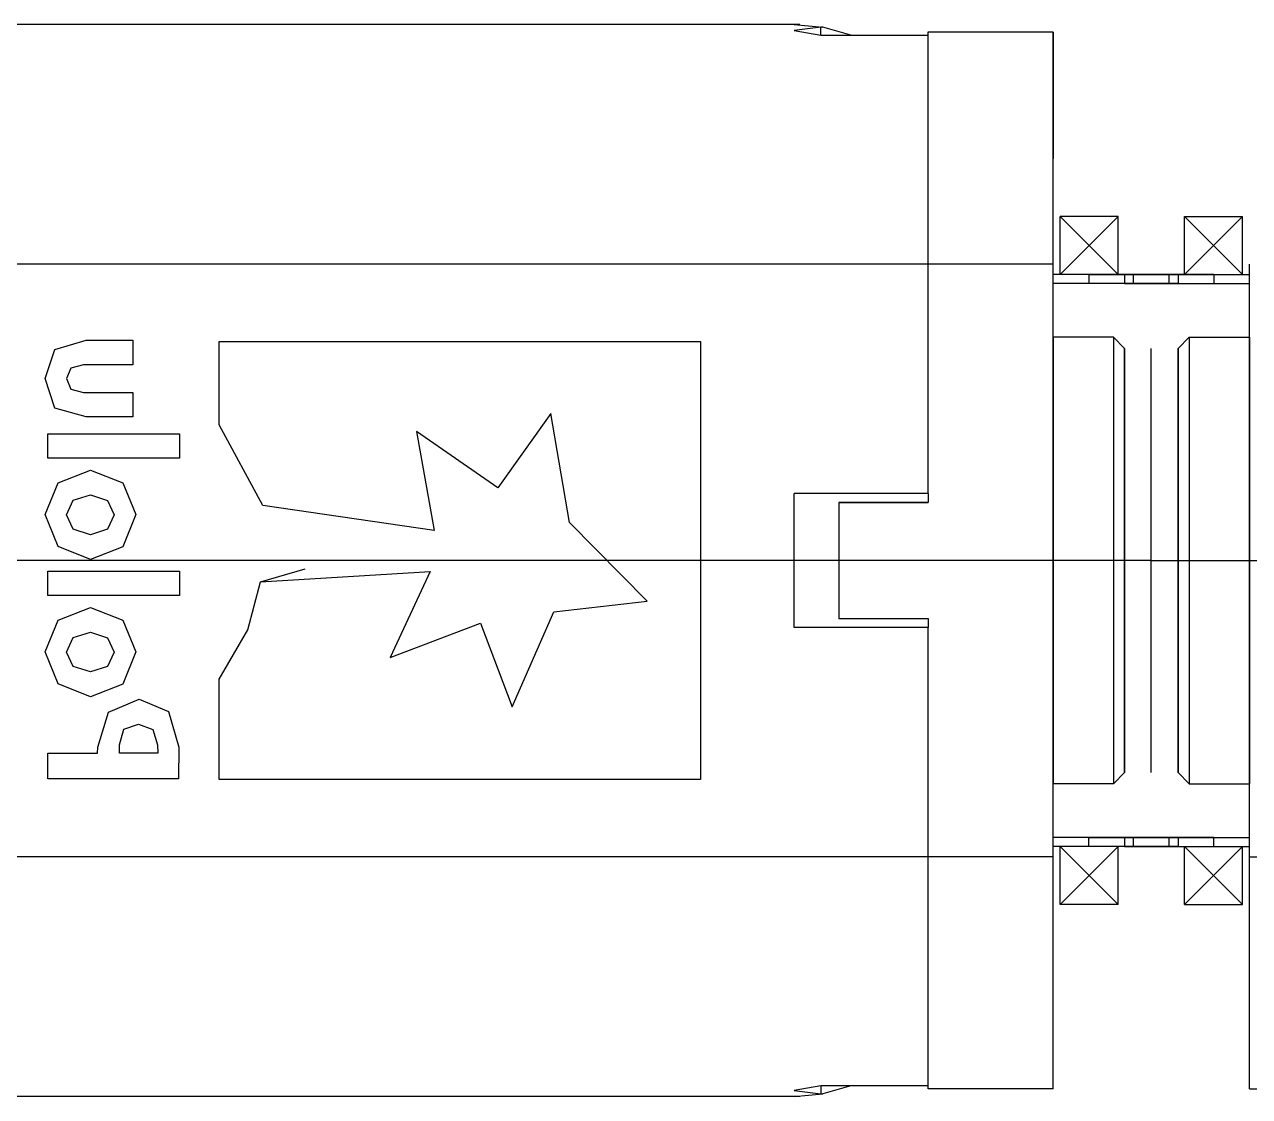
# Model space of a CAD drawing. Extents: x -38 to 38, y -21 to 21.
# Drawn here: x -12.62 to 1.1, y -6 to 6 of the extents above; entities that cross this region are included whole.
import ezdxf

# ---------------------------------------------------------------- set-up
doc = ezdxf.new("R2010")
doc.units = 0
doc.layers.get('0').update_dxf_attribs({"linetype": 'continuous'})

# ---------------------------------------------------------------- blocks, each defined once
blk = doc.blocks.new('SHAPE2DVIEW002')
at = {"color": 0}
for p, q in [((0.372, 3.85), (1.022, 3.85)), ((0.372, 3.2), (0.372, 3.85)), ((1.022, 3.2), (1.022, 3.85)), ((1.1, -3.316), (1.1, 3.316)), ((-0.7, 3.2), (-0.7, 3.1)), ((0.3, 3.2), (1.1, 3.2)), ((0.3, 3.2), (0.3, 3.1)), ((0.372, 3.2), (1.022, 3.2)), ((1.1, 3.1), (1.1, 3.2)), ((0.3, 3.1), (1.1, 3.1)), ((0.425, 2.5), (1.1, 2.5)), ((-0.7, -3.2), (-0.7, -3.1)), ((0.3, -3.1), (1.1, -3.1)), ((0.3, -3.1), (0.3, -3.2)), ((1.1, -3.2), (1.1, -3.1)), ((0.3, -3.2), (1.1, -3.2)), ((0.372, -3.2), (1.022, -3.2)), ((0.372, -3.85), (0.372, -3.2)), ((1.022, -3.85), (1.022, -3.2)), ((1.1, -3.316), (2.5, -3.316)), ((0.372, -3.85), (1.022, -3.85)), ((1.1, -5.915), (1.1, -4.5)), ((1.1, -5.915), (2.5, -5.915))]:
    blk.add_line(p, q, dxfattribs=at)
for points in [[(-0.7, 3.2), (0.3, 3.2)], [(-0.2, 3.1), (-0.2, 3.2)], [(0.3, 3.2), (0.372, 3.2)], [(0.3, 3.1), (-0.7, 3.1)], [(0.425, 2.5), (0.3, 2.375)], [(0.425, 2.5), (0.425, -2.5)], [(1.1, 2.5), (1.1, 0), (1.1, -2.5)], [(0.3, -2.375), (0.3, 2.375), (0.3, -2.375)], [(0.425, -2.5), (0.3, -2.375)], [(0.425, -2.5), (1.1, -2.5)], [(-0.7, -3.1), (0.3, -3.1)], [(-0.2, -3.2), (-0.2, -3.1)], [(0.3, -3.1), (0.8, -3.1)], [(0.3, -3.2), (-0.7, -3.2)], [(1.1, -5.915), (1.1, -3.316)]]:
    blk.add_lwpolyline(points, dxfattribs=at)
blk = doc.blocks.new('MIRROR001')
at = {"color": 0}
for p, q in [((-4, 6), (-16, 6)), ((-3.679, 5.97), (-3.7, 5.97)), ((-3.7, 5.879), (-3.7, 5.97)), ((-1.1, 5.915), (-2.5, 5.915)), ((-1.1, 5.915), (-2.5, 5.915)), ((-1.1, 5.915), (-1.1, 4.5)), ((-3.7, 5.879), (-2.5, 5.879)), ((-1.022, 3.2), (-1.022, 3.85)), ((-0.372, 3.85), (-1.022, 3.85)), ((-0.372, 3.2), (-0.372, 3.85)), ((-2.5, 3.317), (-16, 3.317)), ((-1.1, 3.316), (-2.5, 3.316)), ((-1.1, -3.316), (-1.1, 3.316)), ((-1.1, 3.1), (-1.1, 3.2)), ((-0.3, 3.2), (-1.1, 3.2)), ((-0.372, 3.2), (-1.022, 3.2)), ((-0.3, 3.2), (-0.3, 3.1)), ((0.7, 3.2), (0.7, 3.1)), ((-0.3, 3.1), (-1.1, 3.1)), ((-0.425, 2.5), (-1.1, 2.5)), ((-11.932, 2.465), (-11.406, 2.465)), ((-11.406, 2.465), (-11.406, 2.192)), ((-10.442, 2.452), (-5.05, 2.452)), ((-10.442, 1.517), (-10.442, 2.452)), ((-5.05, 2.452), (-5.05, -2.452)), ((-11.406, 2.192), (-11.961, 2.192)), ((-11.961, 1.881), (-11.406, 1.881)), ((-11.406, 1.881), (-11.406, 1.607)), ((-11.406, 1.607), (-11.932, 1.607)), ((-12.359, 1.418), (-10.886, 1.418)), ((-12.359, 1.144), (-12.359, 1.418)), ((-12.359, 1.144), (-12.359, 1.418)), ((-10.886, 1.418), (-10.886, 1.144)), ((-10.886, 1.144), (-12.359, 1.144)), ((-10.886, 1.144), (-12.359, 1.144)), ((-2.5, 0.75), (-4, 0.75)), ((-4, -0.75), (-4, 0.75)), ((-4, -0.75), (-4, 0.75)), ((-2.5, 0.75), (-2.5, 0.65)), ((-3.5, 0.65), (-2.5, 0.65)), ((-3.5, 0.65), (-3.5, -0.65)), ((-2.5, 0.65), (-3.5, 0.65)), ((-12.359, -0.119), (-10.886, -0.119)), ((-12.359, -0.393), (-12.359, -0.119)), ((-12.359, -0.393), (-12.359, -0.119)), ((-10.886, -0.119), (-10.886, -0.393)), ((-10.886, -0.393), (-12.359, -0.393)), ((-10.886, -0.393), (-12.359, -0.393)), ((-3.5, -0.65), (-2.5, -0.65)), ((-2.5, -0.65), (-2.5, -0.75)), ((-2.5, -0.75), (-4, -0.75)), ((-2.5, -0.75), (-4, -0.75)), ((-10.442, -2.452), (-10.442, -1.33)), ((-12.359, -2.158), (-11.804, -2.158)), ((-12.359, -2.445), (-12.359, -2.158)), ((-11.804, -2.158), (-11.8, -2.088)), ((-11.557, -2.158), (-11.558, -2.065)), ((-11.129, -2.158), (-11.557, -2.158)), ((-11.13, -2.065), (-11.129, -2.158)), ((-10.892, -2.088), (-10.896, -2.445)), ((-10.896, -2.445), (-12.359, -2.445)), ((-1.1, -3.2), (-1.1, -3.1)), ((-0.3, -3.1), (-1.1, -3.1)), ((-0.3, -3.1), (-0.3, -3.2)), ((0.7, -3.2), (0.7, -3.1)), ((-0.3, -3.2), (-1.1, -3.2)), ((-1.022, -3.85), (-1.022, -3.2)), ((-0.372, -3.2), (-1.022, -3.2)), ((-0.372, -3.85), (-0.372, -3.2)), ((-2.5, -3.317), (-16, -3.317)), ((-1.1, -3.316), (-2.5, -3.316)), ((-0.372, -3.85), (-1.022, -3.85)), ((-1.1, -5.915), (-1.1, -4.5)), ((-2.5, -5.879), (-3.7, -5.879)), ((-3.7, -5.879), (-3.7, -5.97)), ((-4, -6), (-16, -6)), ((-3.7, -5.97), (-3.679, -5.97)), ((-1.1, -5.915), (-2.5, -5.915))]:
    blk.add_line(p, q, dxfattribs=at)
for points in [[(-3.936, 5.999), (-4, 6)], [(-4, 6), (-3.679, 5.97)], [(-3.7, 5.97), (-4, 5.932)], [(-4, 5.932), (-3.7, 5.879)], [(-3.365, 5.879), (-3.679, 5.97)], [(-2.5, 5.878), (-2.5, 5.917)], [(-1.1, 3.316), (-1.1, 5.915)], [(-2.5, 3.316), (-2.5, 5.878)], [(-2.5, 0.75), (-2.5, 3.316)], [(-0.3, 3.2), (-0.372, 3.2)], [(0.7, 3.2), (-0.3, 3.2)], [(0.2, 3.1), (0.2, 3.2)], [(-0.3, 3.1), (0.7, 3.1)], [(-1.1, 2.5), (-1.1, 0), (-1.1, -2.5)], [(-0.425, 2.5), (-0.425, -2.5)], [(-0.425, 2.5), (-0.3, 2.375)], [(-12.39, 2.037), (-12.28, 2.361)], [(-12.28, 2.361), (-11.932, 2.465)], [(-0.3, -2.375), (-0.3, 2.375), (-0.3, -2.375)], [(-12.101, 2.152), (-12.15, 2.037)], [(-12.101, 2.152), (-12.15, 2.037)], [(-11.961, 2.192), (-12.101, 2.152)], [(-11.961, 2.192), (-12.101, 2.152)], [(-12.283, 1.707), (-12.39, 2.037)], [(-12.283, 1.707), (-12.39, 2.037)], [(-12.15, 2.037), (-12.104, 1.919)], [(-12.104, 1.919), (-11.961, 1.881)], [(-11.932, 1.607), (-12.283, 1.707)], [(-11.932, 1.607), (-12.283, 1.707)], [(-9.951, 0.617), (-10.442, 1.517)], [(-9.951, 0.617), (-10.442, 1.517)], [(-6.727, 1.644), (-7.318, 0.812)], [(-6.727, 1.644), (-7.318, 0.812)], [(-6.517, 0.427), (-6.727, 1.644)], [(-6.517, 0.427), (-6.727, 1.644)], [(-8.231, 1.445), (-8.033, 0.335)], [(-7.318, 0.812), (-8.231, 1.445)], [(-7.318, 0.812), (-8.231, 1.445)], [(-12.244, 0.87), (-11.881, 1.012)], [(-11.881, 1.012), (-11.521, 0.87)], [(-12.39, 0.514), (-12.244, 0.87)], [(-11.521, 0.87), (-11.375, 0.514)], [(-12.076, 0.674), (-11.881, 0.735)], [(-12.076, 0.674), (-11.881, 0.735)], [(-11.881, 0.735), (-11.692, 0.671)], [(-11.881, 0.735), (-11.692, 0.671)], [(-12.15, 0.512), (-12.076, 0.674)], [(-12.15, 0.512), (-12.076, 0.674)], [(-11.692, 0.671), (-11.616, 0.512)], [(-11.692, 0.671), (-11.616, 0.512)], [(-8.033, 0.335), (-9.951, 0.617)], [(-8.033, 0.335), (-9.951, 0.617)], [(-12.244, 0.155), (-12.39, 0.514)], [(-12.244, 0.155), (-12.39, 0.514)], [(-12.075, 0.352), (-12.15, 0.512)], [(-11.616, 0.512), (-11.691, 0.351)], [(-11.375, 0.514), (-11.519, 0.154)], [(-11.375, 0.514), (-11.519, 0.154)], [(-5.647, -0.455), (-6.517, 0.427)], [(-5.647, -0.455), (-6.517, 0.427)], [(-11.881, 0.289), (-12.075, 0.352)], [(-11.691, 0.351), (-11.881, 0.289)], [(-11.881, 0.012), (-12.244, 0.155)], [(-11.881, 0.012), (-12.244, 0.155)], [(-11.519, 0.154), (-11.881, 0.012)], [(-11.519, 0.154), (-11.881, 0.012)], [(-9.978, -0.238), (-9.479, -0.093)], [(-9.978, -0.238), (-8.079, -0.122)], [(-8.079, -0.122), (-8.525, -1.087)], [(-8.079, -0.122), (-8.525, -1.087)], [(-10.12, -0.777), (-9.978, -0.238)], [(-12.244, -0.667), (-11.881, -0.525)], [(-11.881, -0.525), (-11.521, -0.667)], [(-6.691, -0.574), (-5.647, -0.455)], [(-12.39, -1.023), (-12.244, -0.667)], [(-11.521, -0.667), (-11.375, -1.023)], [(-7.16, -1.638), (-6.691, -0.574)], [(-7.16, -1.638), (-6.691, -0.574)], [(-12.076, -0.862), (-11.881, -0.802)], [(-12.076, -0.862), (-11.881, -0.802)], [(-11.881, -0.802), (-11.692, -0.866)], [(-11.881, -0.802), (-11.692, -0.866)], [(-10.442, -1.33), (-10.12, -0.777)], [(-10.442, -1.33), (-10.12, -0.777)], [(-8.525, -1.087), (-7.512, -0.703)], [(-7.512, -0.703), (-7.16, -1.638)], [(-7.512, -0.703), (-7.16, -1.638)], [(-2.5, -3.316), (-2.5, -0.75)], [(-12.15, -1.025), (-12.076, -0.862)], [(-12.15, -1.025), (-12.076, -0.862)], [(-11.692, -0.866), (-11.616, -1.025)], [(-11.692, -0.866), (-11.616, -1.025)], [(-12.244, -1.382), (-12.39, -1.023)], [(-12.244, -1.382), (-12.39, -1.023)], [(-12.075, -1.185), (-12.15, -1.025)], [(-11.616, -1.025), (-11.691, -1.185)], [(-11.375, -1.023), (-11.519, -1.383)], [(-11.375, -1.023), (-11.519, -1.383)], [(-11.881, -1.247), (-12.075, -1.185)], [(-11.691, -1.185), (-11.881, -1.247)], [(-11.881, -1.525), (-12.244, -1.382)], [(-11.881, -1.525), (-12.244, -1.382)], [(-11.519, -1.383), (-11.881, -1.525)], [(-11.519, -1.383), (-11.881, -1.525)], [(-11.679, -1.696), (-11.338, -1.551)], [(-11.338, -1.551), (-11.007, -1.689)], [(-11.8, -2.088), (-11.679, -1.696)], [(-11.007, -1.689), (-10.892, -2.088)], [(-11.558, -2.065), (-11.508, -1.887)], [(-11.558, -2.065), (-11.508, -1.887)], [(-11.508, -1.887), (-11.343, -1.832)], [(-11.508, -1.887), (-11.343, -1.832)], [(-11.343, -1.832), (-11.185, -1.891)], [(-11.343, -1.832), (-11.185, -1.891)], [(-11.185, -1.891), (-11.13, -2.065)], [(-11.185, -1.891), (-11.13, -2.065)], [(-5.05, -2.452), (-7.746, -2.452), (-10.442, -2.452)], [(-5.05, -2.452), (-7.746, -2.452), (-10.442, -2.452)], [(-0.425, -2.5), (-0.3, -2.375)], [(-0.425, -2.5), (-1.1, -2.5)], [(-0.3, -3.1), (-0.8, -3.1)], [(0.7, -3.1), (-0.3, -3.1)], [(0.2, -3.2), (0.2, -3.1)], [(-0.3, -3.2), (0.7, -3.2)], [(-2.5, -5.878), (-2.5, -3.316)], [(-1.1, -5.915), (-1.1, -3.316)], [(-3.7, -5.879), (-4, -5.932)], [(-3.365, -5.879), (-3.679, -5.97)], [(-2.5, -5.916), (-2.5, -5.878)], [(-4, -5.932), (-3.7, -5.97)], [(-4, -6), (-3.679, -5.97)], [(-3.936, -5.999), (-4, -6)]]:
    blk.add_lwpolyline(points, dxfattribs=at)

msp = doc.modelspace()

# ---------------------------------------------------------------- linework, layer by layer
at = {"color": 0}
for points in [[(-1.022, 3.85), (-0.372, 3.2)], [(-0.372, 3.85), (-1.022, 3.2)], [(0.372, 3.85), (1.022, 3.2)], [(0.372, 3.2), (1.022, 3.85)], [(0, -2.375), (0, 2.375)], [(0, 0), (-38, 0)], [(0, 0), (38, 0)], [(-1.022, -3.85), (-0.372, -3.2)], [(-0.372, -3.85), (-1.022, -3.2)], [(1.022, -3.85), (0.372, -3.2)], [(0.372, -3.85), (1.022, -3.2)]]:
    msp.add_lwpolyline(points, dxfattribs=at)

# ---------------------------------------------------------------- block references
for name in ['MIRROR001', 'SHAPE2DVIEW002']:
    msp.add_blockref(name, (0, 0), dxfattribs=at)

doc.saveas('drawing.dxf')
